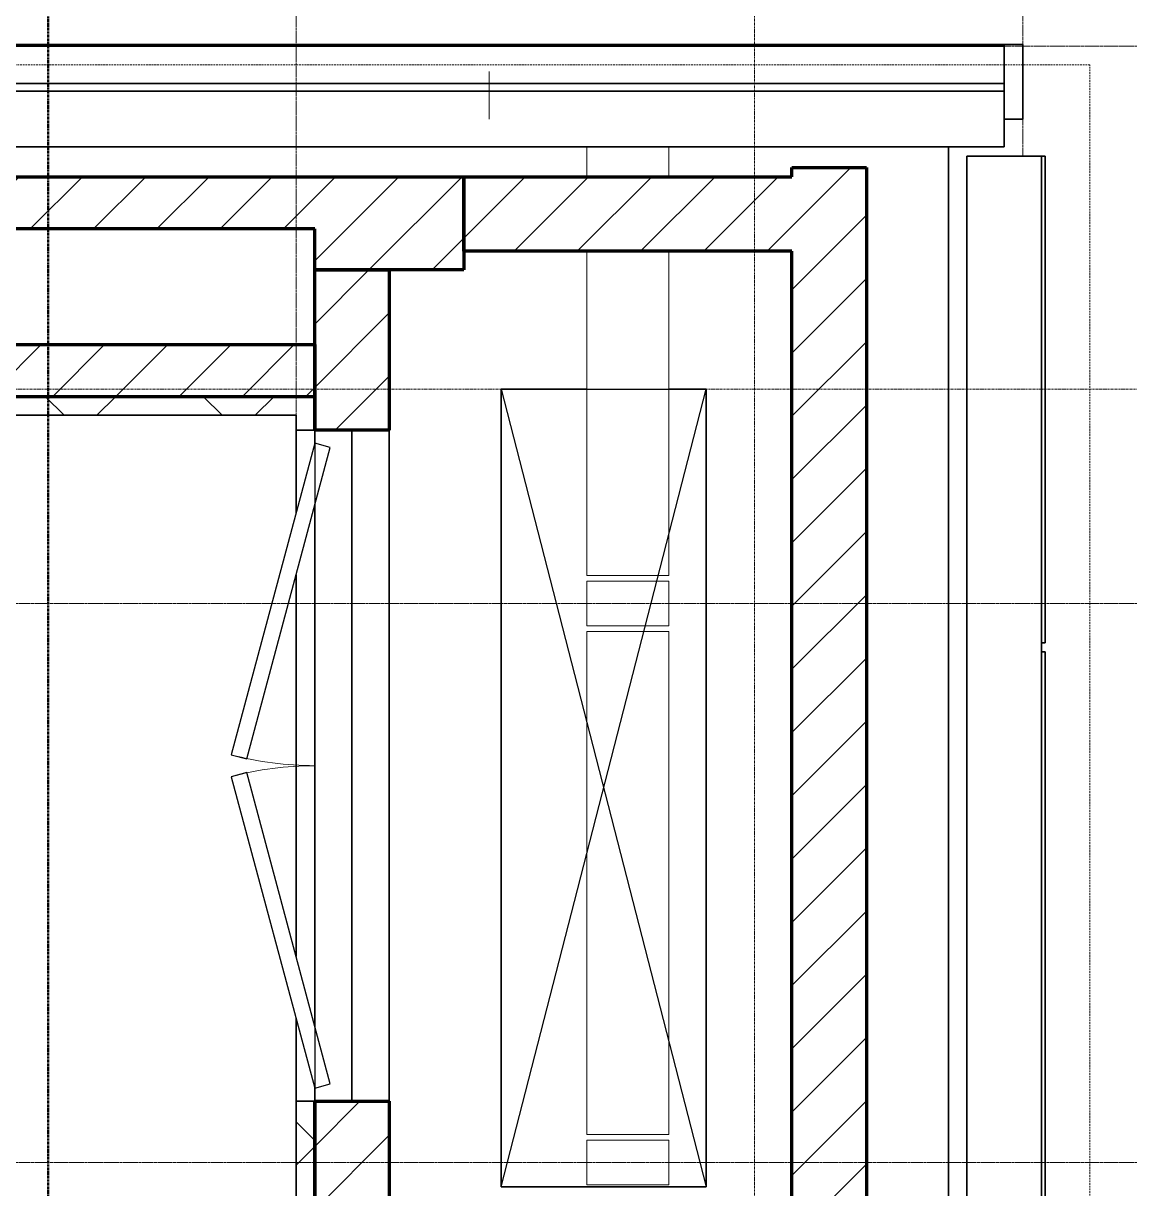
# Model space of a CAD drawing. Header units: millimetres. Extents: x -672391 to -598136, y -134 to 46410.
# Drawn here: x -626579 to -623611, y 34244 to 37371 of the extents above; entities that cross this region are included whole.
import ezdxf

# ---------------------------------------------------------------- set-up
doc = ezdxf.new("R2010")
doc.units = ezdxf.units.MM
for name, pattern in [('DPA_Grid _ Level 100', [10, 5.5, -1.6, 1.3, -1.6]), ('DPA_Hidden 100', [7.2, 4.7, -2.5]), ('DPA_Hidden 50', [3, 2, -1])]:
    doc.linetypes.add(name, pattern=pattern)
for name, color, linetype, lineweight in [('_ _ A-DETL-OPENING', 1, 'Continuous', 25), ('A-DETL', 1, 'Continuous', 70), ('A-DOOR-E', 2, 'Continuous', 25), ('A-DOOR-OPNG', 2, 'Continuous', 9), ('A-FLOR-E', 2, 'Continuous', 35), ('A-GENM', 1, 'Continuous', 9), ('A-GLAZ-CURT', 2, 'Continuous', 9), ('A-GLAZ-CWMG', 2, 'Continuous', 35), ('A-WALL', 5, 'Continuous', 35), ('A-WALL-FNSH', 2, 'Continuous', 35), ('A-WALL-PATT', 1, 'Continuous', 35), ('G-ANNO-SECL', 3, 'Continuous', 9), ('S-GRID', 251, 'Continuous', 9), ('WALL-E', 2, 'Continuous', 35)]:
    doc.layers.add(name, color=color, linetype=linetype, lineweight=lineweight)
pattern_1 = [(45, (0, 0), (-212.13203, 212.13203), []), (135, (0, 0), (-212.13203, -212.13203), [])]
pattern_2 = [(45, (0, 0), (-84.852814, 84.852814), [])]

# ---------------------------------------------------------------- blocks, each defined once
blk = doc.blocks.new('DPA_CP_Entrance Louver Grill Vertical Z - Louver Grill Vertical Z-18398506-4212-01 ENLARGED ENTRANCE 2 GROUND LEVEL - REFLECTED CEILING PLAN')
at = {"layer": 'A-GLAZ-CURT'}
for p, q in [((-691.1, 0), (-691.1, -50)), ((-691.1, -50), (-691.1, 0)), ((691.1, -50), (691.1, 0)), ((691.1, 0), (691.1, -50)), ((-691.1, -50), (-691.1, -125)), ((-691.1, -125), (-691.1, -50)), ((-691.1, -50), (-691.1, -125)), ((-691.1, -125), (-691.1, -50)), ((691.1, -50), (691.1, -125)), ((691.1, -125), (691.1, -50)), ((691.1, -50), (691.1, -125)), ((691.1, -125), (691.1, -50)), ((-691.1, -125), (-691.1, -127)), ((-691.1, -127), (-691.1, -125)), ((691.1, -127), (691.1, -125)), ((691.1, -125), (691.1, -127)), ((-643.1, -195), (-643.1, -200)), ((-643.1, -200), (-643.1, -195)), ((-643.1, -200), (-641.1, -200)), ((-641.1, -200), (-643.1, -200)), ((-641.1, -200), (-641.1, -195)), ((-641.1, -195), (-641.1, -200)), ((641.1, -195), (641.1, -200)), ((641.1, -200), (641.1, -195)), ((641.1, -200), (643.1, -200)), ((643.1, -200), (641.1, -200)), ((643.1, -200), (643.1, -195)), ((643.1, -195), (643.1, -200))]:
    blk.add_line(p, q, dxfattribs=at)
blk = doc.blocks.new('DPA_CP_Entrance Louver Grill Vertical Z - Louver Grill Vertical Z-18398571-4212-01 ENLARGED ENTRANCE 2 GROUND LEVEL - REFLECTED CEILING PLAN')
at = {"layer": 'A-GLAZ-CURT'}
for p, q in [((-716.1, 0), (-716.1, -50)), ((-716.1, -50), (-716.1, 0)), ((716.1, -50), (716.1, 0)), ((716.1, 0), (716.1, -50)), ((-716.1, -50), (-716.1, -125)), ((-716.1, -125), (-716.1, -50)), ((-716.1, -50), (-716.1, -125)), ((-716.1, -125), (-716.1, -50)), ((716.1, -50), (716.1, -125)), ((716.1, -125), (716.1, -50)), ((716.1, -50), (716.1, -125)), ((716.1, -125), (716.1, -50)), ((-716.1, -125), (-716.1, -127)), ((-716.1, -127), (-716.1, -125)), ((716.1, -127), (716.1, -125)), ((716.1, -125), (716.1, -127)), ((-668.1, -195), (-668.1, -200)), ((-668.1, -200), (-668.1, -195)), ((-668.1, -200), (-666.1, -200)), ((-666.1, -200), (-668.1, -200)), ((-666.1, -200), (-666.1, -195)), ((-666.1, -195), (-666.1, -200)), ((666.1, -195), (666.1, -200)), ((666.1, -200), (666.1, -195)), ((666.1, -200), (668.1, -200)), ((668.1, -200), (666.1, -200)), ((668.1, -200), (668.1, -195)), ((668.1, -195), (668.1, -200))]:
    blk.add_line(p, q, dxfattribs=at)
blk = doc.blocks.new('GM_Louver Grill Vertical Z - Z Profile-12047552-4212-01 ENLARGED ENTRANCE 2 GROUND LEVEL - REFLECTED CEILING PLAN')
at = {"layer": 'A-GENM'}
for p, q in [((46.4, -73), (40, -73)), ((40, -73), (40, -75)), ((40, -75), (40, -73)), ((40, -73), (46.4, -73)), ((40, -75), (50, -75)), ((50, -75), (40, -75)), ((44.5, -70), (46.4, -73)), ((46.4, -73), (44.5, -70)), ((50, -75), (46.8, -70)), ((46.8, -70), (50, -75))]:
    blk.add_line(p, q, dxfattribs=at)
blk = doc.blocks.new('GM_Louver Grill Vertical Z - Z Profile-V12-4212-01 ENLARGED ENTRANCE 2 GROUND LEVEL - REFLECTED CEILING PLAN')
at = {"layer": 'A-GENM'}
for p, q in [((45.6, -73), (40, -73)), ((40, -73), (40, -75)), ((40, -75), (40, -73)), ((40, -73), (46.4, -73)), ((40, -75), (50, -75)), ((50, -75), (40, -75)), ((44.5, -70), (46.4, -73)), ((46.4, -73), (44.5, -70)), ((50, -75), (46.8, -70)), ((46.8, -70), (50, -75))]:
    blk.add_line(p, q, dxfattribs=at)
blk = doc.blocks.new('DPA_AC-DB-SW - A22_1800x1350 mm-11431926-4212-01 ENLARGED ENTRANCE 2 GROUND LEVEL - REFLECTED CEILING PLAN')
at = {"layer": 'A-DOOR-E'}
for p, q in [((-29.5, 323.9), (-865, 100)), ((-18.4, 282.4), (-29.5, 323.9)), ((29.5, 323.9), (18.4, 282.4)), ((865, 100), (29.5, 323.9)), ((-853.9, 58.5), (-18.4, 282.4)), ((18.4, 282.4), (853.9, 58.5)), ((-900, 100), (-865, 100)), ((900, 100), (-900, 100)), ((-900, 0), (-900, 100)), ((-900, 0), (-900, 100)), ((-865, 100), (-853.9, 58.5)), ((698.9, 100), (-698.9, 100)), ((-698.9, 100), (698.9, 100)), ((698.9, 100), (-698.9, 100)), ((853.9, 58.5), (865, 100)), ((865, 100), (900, 100)), ((900, 0), (900, 100)), ((900, 100), (900, 0)), ((-900, 0), (900, 0)), ((900, 0), (-900, 0)), ((-850, 0), (850, 0)), ((-850, 0), (850, 0))]:
    blk.add_line(p, q, dxfattribs=at)
at = {"layer": 'A-DOOR-OPNG'}
for centre, start, end in [((-865, 100), 0, 15.0039), ((865, 100), 164.9962, 180)]:
    blk.add_arc(centre, 865, start, end, dxfattribs=at)
blk = doc.blocks.new('DPA_CP_Entrance Louver Grill Vertical Z - Louver Grill Vertical Z-18398961-4212-01 ENLARGED ENTRANCE 2 GROUND LEVEL - REFLECTED CEILING PLAN')
at = {"layer": 'A-GLAZ-CURT'}
for p, q in [((-691.1, 0), (-691.1, -50)), ((-691.1, -50), (-691.1, 0)), ((691.1, -50), (691.1, 0)), ((691.1, 0), (691.1, -50)), ((-691.1, -50), (-691.1, -125)), ((-691.1, -125), (-691.1, -50)), ((-691.1, -50), (-691.1, -125)), ((-691.1, -125), (-691.1, -50)), ((691.1, -50), (691.1, -125)), ((691.1, -125), (691.1, -50)), ((691.1, -50), (691.1, -125)), ((691.1, -125), (691.1, -50)), ((-691.1, -125), (-691.1, -127)), ((-691.1, -127), (-691.1, -125)), ((691.1, -127), (691.1, -125)), ((691.1, -125), (691.1, -127)), ((-643.1, -200), (-641.1, -200)), ((-641.1, -200), (-643.1, -200)), ((641.1, -200), (643.1, -200)), ((643.1, -200), (641.1, -200))]:
    blk.add_line(p, q, dxfattribs=at)
blk = doc.blocks.new('DPA_CP_Entrance Louver Grill Vertical Z - Louver Grill Vertical Z-18399026-4212-01 ENLARGED ENTRANCE 2 GROUND LEVEL - REFLECTED CEILING PLAN')
at = {"layer": 'A-GLAZ-CURT'}
for p, q in [((-716.1, 0), (-716.1, -50)), ((-716.1, -50), (-716.1, 0)), ((716.1, -50), (716.1, 0)), ((716.1, 0), (716.1, -50)), ((-716.1, -50), (-716.1, -125)), ((-716.1, -125), (-716.1, -50)), ((-716.1, -50), (-716.1, -125)), ((-716.1, -125), (-716.1, -50)), ((716.1, -50), (716.1, -125)), ((716.1, -125), (716.1, -50)), ((716.1, -50), (716.1, -125)), ((716.1, -125), (716.1, -50)), ((-716.1, -125), (-716.1, -127)), ((-716.1, -127), (-716.1, -125)), ((716.1, -127), (716.1, -125)), ((716.1, -125), (716.1, -127)), ((-668.1, -200), (-666.1, -200)), ((-666.1, -200), (-668.1, -200)), ((666.1, -200), (668.1, -200)), ((668.1, -200), (666.1, -200))]:
    blk.add_line(p, q, dxfattribs=at)
blk = doc.blocks.new('GM_Louver Grill Vertical Z - Z Profile-V23-4212-01 ENLARGED ENTRANCE 2 GROUND LEVEL - REFLECTED CEILING PLAN')
at = {"layer": 'A-GENM'}
for p, q in [((40, -75), (50, -75)), ((50, -75), (40, -75))]:
    blk.add_line(p, q, dxfattribs=at)
blk = doc.blocks.new('Rectangular Mullion - Entrance Louver Top-12064533-4212-01 ENLARGED ENTRANCE 2 GROUND LEVEL - REFLECTED CEILING PLAN')
at = {"layer": 'A-GLAZ-CWMG'}
for p, q in [((-629626.1, 37309), (-631058.3, 37309)), ((-631058.3, 37309), (-629626.1, 37309)), ((-631058.3, 37209), (-629626.1, 37209)), ((-631058.3, 37209), (-629626.1, 37209)), ((-631058.3, 37189), (-629626.1, 37189)), ((-631058.3, 37189), (-629626.1, 37189)), ((-631058.3, 37039), (-629626.1, 37039)), ((-631058.3, 37039), (-629626.1, 37039))]:
    blk.add_line(p, q, dxfattribs=at)
blk = doc.blocks.new('Rectangular Mullion - Entrance Louver Top-12064534-4212-01 ENLARGED ENTRANCE 2 GROUND LEVEL - REFLECTED CEILING PLAN')
at = {"layer": 'A-GLAZ-CWMG'}
for p, q in [((-623947.4, 37309), (-625329.6, 37309)), ((-625329.6, 37309), (-623947.4, 37309)), ((-623947.4, 37309), (-623947.4, 37039)), ((-623947.4, 37209), (-623947.4, 37309)), ((-625329.6, 37209), (-623947.4, 37209)), ((-625329.6, 37209), (-623947.4, 37209)), ((-623947.4, 37189), (-623947.4, 37209)), ((-625329.6, 37189), (-623947.4, 37189)), ((-625329.6, 37189), (-623947.4, 37189)), ((-623947.4, 37039), (-623947.4, 37189)), ((-625329.6, 37039), (-623947.4, 37039)), ((-625329.6, 37039), (-623947.4, 37039))]:
    blk.add_line(p, q, dxfattribs=at)
blk = doc.blocks.new('Rectangular Mullion - 50x200-12064535-4212-01 ENLARGED ENTRANCE 2 GROUND LEVEL - REFLECTED CEILING PLAN')
at = {"layer": 'A-GLAZ-CWMG'}
for p, q in [((-631058.3, 37314), (-629626.1, 37314)), ((-629626.1, 37314), (-631058.3, 37314))]:
    blk.add_line(p, q, dxfattribs=at)
blk = doc.blocks.new('Rectangular Mullion - 50x200-12064536-4212-01 ENLARGED ENTRANCE 2 GROUND LEVEL - REFLECTED CEILING PLAN')
at = {"layer": 'A-GLAZ-CWMG'}
for p, q in [((-625329.6, 37314), (-623947.4, 37314)), ((-623947.4, 37314), (-625329.6, 37314)), ((-623947.4, 37314), (-623947.4, 37114)), ((-623947.4, 37114), (-623947.4, 37314))]:
    blk.add_line(p, q, dxfattribs=at)
blk = doc.blocks.new('Rectangular Mullion - 50x200-12047935-4212-01 ENLARGED ENTRANCE 2 GROUND LEVEL - REFLECTED CEILING PLAN')
at = {"layer": 'A-GLAZ-CWMG'}
for p, q in [((-50, 0), (-50, 200)), ((-50, 200), (0, 200)), ((0, 200), (0, 0)), ((0, 0), (-50, 0))]:
    blk.add_line(p, q, dxfattribs=at)
blk = doc.blocks.new('Rectangular Mullion - 50x200-12047936-4212-01 ENLARGED ENTRANCE 2 GROUND LEVEL - REFLECTED CEILING PLAN')
at = {"layer": 'A-GLAZ-CWMG'}
for p, q in [((0, 200), (-50, 200)), ((-50, 200), (-50, 0)), ((0, 0), (0, 200)), ((-50, 0), (0, 0))]:
    blk.add_line(p, q, dxfattribs=at)
blk = doc.blocks.new('System Panel - DPA-AR_Metal Ceiling Rectangular Panel-12710736-4212-01 ENLARGED ENTRANCE 2 GROUND LEVEL - REFLECTED CEILING PLAN')
at = {"layer": 'A-GLAZ-CURT'}
for p, q in [((-624847.4, 35739.1), (-625067.4, 35739.1)), ((-625067.4, 35739.1), (-625067.4, 34389.1)), ((-625067.4, 34389.1), (-625067.4, 35739.1)), ((-625067.4, 35739.1), (-624847.4, 35739.1)), ((-624847.4, 34389.1), (-624847.4, 35739.1)), ((-624847.4, 35739.1), (-624847.4, 34389.1)), ((-625067.4, 34389.1), (-624847.4, 34389.1)), ((-624847.4, 34389.1), (-625067.4, 34389.1))]:
    blk.add_line(p, q, dxfattribs=at)
blk = doc.blocks.new('DPA_CP_Metal Ceiling Panel - Vertical Panel Entrance-12710700-4212-01 ENLARGED ENTRANCE 2 GROUND LEVEL - REFLECTED CEILING PLAN')
at = {"layer": 'A-GLAZ-CURT'}
for p, q in [((-625067.4, 35754.1), (-625067.4, 35874.1)), ((-625067.4, 35874.1), (-624847.4, 35874.1)), ((-624847.4, 35874.1), (-625067.4, 35874.1)), ((-625067.4, 35874.1), (-625067.4, 35754.1)), ((-625067.4, 35754.1), (-625067.4, 35874.1)), ((-625067.4, 35874.1), (-624847.4, 35874.1)), ((-624847.4, 35754.1), (-624847.4, 35874.1)), ((-624847.4, 35754.1), (-624847.4, 35874.1)), ((-624847.4, 35874.1), (-624847.4, 35754.1)), ((-625067.4, 35754.1), (-624847.4, 35754.1)), ((-625067.4, 35754.1), (-624847.4, 35754.1)), ((-624847.4, 35754.1), (-625067.4, 35754.1))]:
    blk.add_line(p, q, dxfattribs=at)
blk = doc.blocks.new('System Panel - DPA-AR_Metal Ceiling Rectangular Panel-12710072-4212-01 ENLARGED ENTRANCE 2 GROUND LEVEL - REFLECTED CEILING PLAN')
at = {"layer": 'A-GLAZ-CURT'}
for p, q in [((-625067.4, 36959), (-625067.4, 37039)), ((-625067.4, 37039), (-624847.4, 37039)), ((-624847.4, 37039), (-625067.4, 37039)), ((-625067.4, 37039), (-625067.4, 36959)), ((-624847.4, 37039), (-624847.4, 36959)), ((-624847.4, 36959), (-624847.4, 37039)), ((-625067.4, 35889.1), (-625067.4, 36759)), ((-625067.4, 36759), (-625067.4, 35889.1)), ((-624847.4, 36759), (-624847.4, 35889.1)), ((-624847.4, 35889.1), (-624847.4, 36759)), ((-624847.4, 35889.1), (-625067.4, 35889.1)), ((-625067.4, 35889.1), (-624847.4, 35889.1))]:
    blk.add_line(p, q, dxfattribs=at)
blk = doc.blocks.new('System Panel - DPA-AR_Metal Ceiling Rectangular Panel-16088886-4212-01 ENLARGED ENTRANCE 2 GROUND LEVEL - REFLECTED CEILING PLAN')
at = {"layer": 'A-GLAZ-CURT'}
for p, q in [((-626757.4, 36959), (-626757.4, 37039)), ((-626757.4, 37039), (-625067.4, 37039)), ((-625067.4, 37039), (-626757.4, 37039)), ((-626757.4, 37039), (-626757.4, 36959)), ((-625067.4, 37039), (-625067.4, 36959)), ((-625067.4, 36959), (-625067.4, 37039)), ((-625067.4, 36959), (-626757.4, 36959)), ((-626757.4, 36959), (-625067.4, 36959))]:
    blk.add_line(p, q, dxfattribs=at)

msp = doc.modelspace()

# ---------------------------------------------------------------- hatches: boundary and pattern name
at = {"layer": 'A-WALL-PATT', "lineweight": 9}
h = msp.add_hatch(dxfattribs=at)
h.set_pattern_fill('FP_2', color=256, style=0, pattern_type=2)
h.set_pattern_definition(pattern_2)
h.paths.add_polyline_path([(-627966.9, 36819), (-625797.4, 36819), (-625797.4, 36959), (-627966.9, 36959)])
h = msp.add_hatch(dxfattribs=at)
h.set_pattern_fill('FP_2', color=256, style=0, pattern_type=2)
h.set_pattern_definition(pattern_2)
h.paths.add_polyline_path([(-625797.4, 36709), (-625397.4, 36709), (-625397.4, 36959), (-625797.4, 36959), (-625797.4, 36819)])
h = msp.add_hatch(dxfattribs=at)
h.set_pattern_fill('FP_2', color=256, style=0, pattern_type=2)
h.set_pattern_definition(pattern_2)
h.paths.add_polyline_path([(-625397.4, 36759), (-624517.4, 36759), (-624517.4, 36959), (-625397.4, 36959)])
h = msp.add_hatch(dxfattribs=at)
h.set_pattern_fill('FP_2', color=256, style=0, pattern_type=2)
h.set_pattern_definition(pattern_2)
h.paths.add_polyline_path([(-624317.4, 31349), (-624317.4, 36984), (-624517.4, 36984), (-624517.4, 31349)])
h = msp.add_hatch(dxfattribs=at)
h.set_pattern_fill('FP_2', color=256, style=0, pattern_type=2)
h.set_pattern_definition(pattern_2)
h.paths.add_polyline_path([(-625597.4, 31549), (-625597.4, 32079), (-625797.4, 32079), (-625797.4, 31549), (-625697.4, 31549)])
h.paths.add_polyline_path([(-625797.4, 33879), (-625597.4, 33879), (-625597.4, 34479), (-625797.4, 34479)])
h.paths.add_polyline_path([(-625797.4, 36279), (-625597.4, 36279), (-625597.4, 36709), (-625797.4, 36709), (-625797.4, 36369)])
h = msp.add_hatch(dxfattribs=at)
h.set_pattern_fill('FP_2', color=256, style=0, pattern_type=2)
h.set_pattern_definition(pattern_2)
h.paths.add_polyline_path([(-628226.9, 36369), (-625797.4, 36369), (-625797.4, 36509), (-628226.9, 36509)])
h = msp.add_hatch(dxfattribs=at)
h.set_pattern_fill('FP_1', color=256, style=0, pattern_type=2)
h.set_pattern_definition(pattern_1)
h.paths.add_polyline_path([(-627538, 36319), (-625847.4, 36319), (-625847.4, 36369), (-628416.9, 36369), (-628416.9, 36319)])
h = msp.add_hatch(dxfattribs=at)
h.set_pattern_fill('FP_1', color=256, style=0, pattern_type=2)
h.set_pattern_definition(pattern_1)
h.paths.add_polyline_path([(-625797.4, 17889), (-625797.4, 32079), (-625847.4, 32079), (-625847.4, 17889)])
h.paths.add_polyline_path([(-625847.4, 33879), (-625797.4, 33879), (-625797.4, 34479), (-625847.4, 34479)])
h.paths.add_polyline_path([(-625797.4, 36279), (-625797.4, 36369), (-625847.4, 36369), (-625847.4, 36279)])

# ---------------------------------------------------------------- linework, layer by layer
at = {"layer": '_ _ A-DETL-OPENING'}
for p, q in [((-625297.4, 34249), (-625297.4, 36389)), ((-625297.4, 36389), (-624747.4, 36389)), ((-625297.4, 34249), (-624747.4, 36389)), ((-625297.4, 36389), (-624747.4, 34249)), ((-624747.4, 36389), (-624747.4, 34249)), ((-624747.4, 34249), (-625297.4, 34249))]:
    msp.add_line(p, q, dxfattribs=at)
at = {"layer": 'A-DETL', "color": 8, "linetype": 'DPA_Hidden 50', "lineweight": 9}
for p, q in [((-625847.4, 36319), (-625847.4, 38419)), ((-623897.4, 37014), (-623897.4, 38214)), ((-623951.5, 37309), (-621611.5, 37309)), ((-636011.5, 35814.1), (-621611.5, 35814.1)), ((-636011.5, 34314.1), (-621611.5, 34314.1))]:
    msp.add_line(p, q, dxfattribs=at)
at = {"layer": 'A-DETL', "linetype": 'DPA_Hidden 100', "lineweight": 9}
for p, q in [((-623717.4, 37259), (-633817.4, 37259)), ((-623717.4, 8773.7), (-623717.4, 37259))]:
    msp.add_line(p, q, dxfattribs=at)
at = {"layer": 'A-FLOR-E'}
for p, q in [((-624097.4, 37039), (-624097.4, 28229)), ((-624097.4, 28229), (-624097.4, 37039)), ((-625067.4, 36389), (-625297.4, 36389)), ((-625297.4, 36389), (-625297.4, 34249)), ((-625297.4, 36389), (-625067.4, 36389)), ((-625297.4, 34249), (-625297.4, 36389)), ((-624747.4, 36389), (-624847.4, 36389)), ((-624847.4, 36389), (-624747.4, 36389)), ((-624747.4, 34249), (-624747.4, 36389)), ((-624747.4, 36389), (-624747.4, 34249)), ((-625297.4, 34249), (-624747.4, 34249)), ((-624747.4, 34249), (-625297.4, 34249))]:
    msp.add_line(p, q, dxfattribs=at)
at = {"layer": 'A-WALL', "color": 250, "lineweight": 70}
for p, q in [((-627966.9, 36959), (-625797.4, 36959)), ((-625797.4, 36959), (-625397.4, 36959)), ((-625397.4, 36759), (-625397.4, 36959)), ((-625397.4, 36959), (-624517.4, 36959)), ((-625397.4, 36959), (-625397.4, 36709)), ((-624517.4, 36959), (-624517.4, 36984)), ((-624517.4, 36984), (-624317.4, 36984)), ((-624317.4, 36984), (-624317.4, 31349)), ((-625797.4, 36819), (-627966.9, 36819)), ((-625797.4, 36709), (-625797.4, 36819)), ((-624517.4, 36759), (-625397.4, 36759)), ((-624517.4, 34199), (-624517.4, 36759)), ((-625397.4, 36709), (-625797.4, 36709)), ((-625797.4, 36369), (-625797.4, 36709)), ((-625797.4, 36709), (-625697.4, 36709)), ((-625697.4, 36709), (-625597.4, 36709)), ((-625597.4, 36709), (-625597.4, 36279)), ((-628226.9, 36509), (-625797.4, 36509)), ((-625797.4, 36509), (-625797.4, 36369)), ((-625797.4, 36369), (-628226.9, 36369)), ((-625797.4, 36369), (-625797.4, 36279)), ((-625797.4, 36279), (-625797.4, 36369)), ((-625697.4, 36279), (-625797.4, 36279)), ((-625597.4, 36279), (-625697.4, 36279)), ((-625797.4, 34479), (-625797.4, 33879)), ((-625797.4, 34479), (-625697.4, 34479)), ((-625797.4, 33879), (-625797.4, 34479)), ((-625697.4, 34479), (-625597.4, 34479)), ((-625597.4, 34479), (-625597.4, 34199))]:
    msp.add_line(p, q, dxfattribs=at)
at = {"layer": 'A-WALL-FNSH', "color": 7}
for p, q in [((-628366.9, 36369), (-625847.4, 36369)), ((-625847.4, 36369), (-625797.4, 36369)), ((-625847.4, 36319), (-628416.9, 36319)), ((-625847.4, 36279), (-625847.4, 36319)), ((-625797.4, 36279), (-625847.4, 36279)), ((-625847.4, 33879), (-625847.4, 34479)), ((-625847.4, 34479), (-625797.4, 34479))]:
    msp.add_line(p, q, dxfattribs=at)
at = {"layer": 'G-ANNO-SECL', "linetype": 'DPA_Grid _ Level 100', "lineweight": 50}
msp.add_line((-626512.4, 44598.9), (-626512.4, 12761.8), dxfattribs=at)
at = {"layer": 'S-GRID', "linetype": 'DPA_Grid _ Level 100'}
for p, q in [((-624617.4, 8816.5), (-624617.4, 42872.7)), ((-672390.7, 36389), (-599857.6, 36389))]:
    msp.add_line(p, q, dxfattribs=at)
at = {"layer": 'WALL-E'}
for p, q in [((-624047.4, 29709), (-624047.4, 37014)), ((-624047.4, 37014), (-624047.4, 29709)), ((-624047.4, 37014), (-623847.4, 37014)), ((-624047.4, 37014), (-623847.4, 37014)), ((-623847.4, 29709), (-623847.4, 37014)), ((-623847.4, 37014), (-623847.4, 29709)), ((-623847.4, 37014), (-623847.4, 35709)), ((-623847.4, 37014), (-623837.4, 37014)), ((-623837.4, 35709), (-623837.4, 37014)), ((-624097.4, 28229), (-624097.4, 36864)), ((-624097.4, 36864), (-624097.4, 28229)), ((-625297.4, 36389), (-625297.4, 34249)), ((-625297.4, 34249), (-625297.4, 36389)), ((-625297.4, 36389), (-625297.4, 34249)), ((-625297.4, 34249), (-625297.4, 36389)), ((-625847.4, 36279), (-625847.4, 36057.5)), ((-625847.4, 36279), (-625797.4, 36279)), ((-625797.4, 36279), (-625597.4, 36279)), ((-625597.4, 34479), (-625597.4, 36279)), ((-625847.4, 35891.4), (-625847.4, 34866.7)), ((-623847.4, 35709), (-623837.4, 35709)), ((-623847.4, 35684), (-623847.4, 34209)), ((-623837.4, 35684), (-623847.4, 35684)), ((-623837.4, 34209), (-623837.4, 35684)), ((-625847.4, 34700.6), (-625847.4, 34479)), ((-625797.4, 34479), (-625847.4, 34479)), ((-625797.4, 34479), (-625597.4, 34479))]:
    msp.add_line(p, q, dxfattribs=at)

# ---------------------------------------------------------------- block references
at = {"layer": 'A-DOOR-E', "rotation": 90}
msp.add_blockref('DPA_AC-DB-SW - A22_1800x1350 mm-11431926-4212-01 ENLARGED ENTRANCE 2 GROUND LEVEL - REFLECTED CEILING PLAN', (-625697.4, 35379), dxfattribs=at)
at = {"layer": 'A-GENM', "rotation": 180}
for name, p in [('GM_Louver Grill Vertical Z - Z Profile-12047552-4212-01 ENLARGED ENTRANCE 2 GROUND LEVEL - REFLECTED CEILING PLAN', (-626510.9, 37239)), ('GM_Louver Grill Vertical Z - Z Profile-V23-4212-01 ENLARGED ENTRANCE 2 GROUND LEVEL - REFLECTED CEILING PLAN', (-626510.9, 37239)), ('GM_Louver Grill Vertical Z - Z Profile-12047552-4212-01 ENLARGED ENTRANCE 2 GROUND LEVEL - REFLECTED CEILING PLAN', (-626435.5, 37239)), ('GM_Louver Grill Vertical Z - Z Profile-V23-4212-01 ENLARGED ENTRANCE 2 GROUND LEVEL - REFLECTED CEILING PLAN', (-626435.5, 37239)), ('GM_Louver Grill Vertical Z - Z Profile-12047552-4212-01 ENLARGED ENTRANCE 2 GROUND LEVEL - REFLECTED CEILING PLAN', (-626360.1, 37239)), ('GM_Louver Grill Vertical Z - Z Profile-V23-4212-01 ENLARGED ENTRANCE 2 GROUND LEVEL - REFLECTED CEILING PLAN', (-626360.1, 37239)), ('GM_Louver Grill Vertical Z - Z Profile-12047552-4212-01 ENLARGED ENTRANCE 2 GROUND LEVEL - REFLECTED CEILING PLAN', (-626284.6, 37239)), ('GM_Louver Grill Vertical Z - Z Profile-V23-4212-01 ENLARGED ENTRANCE 2 GROUND LEVEL - REFLECTED CEILING PLAN', (-626284.6, 37239)), ('GM_Louver Grill Vertical Z - Z Profile-12047552-4212-01 ENLARGED ENTRANCE 2 GROUND LEVEL - REFLECTED CEILING PLAN', (-626209.2, 37239)), ('GM_Louver Grill Vertical Z - Z Profile-V23-4212-01 ENLARGED ENTRANCE 2 GROUND LEVEL - REFLECTED CEILING PLAN', (-626209.2, 37239)), ('GM_Louver Grill Vertical Z - Z Profile-12047552-4212-01 ENLARGED ENTRANCE 2 GROUND LEVEL - REFLECTED CEILING PLAN', (-626133.8, 37239)), ('GM_Louver Grill Vertical Z - Z Profile-V23-4212-01 ENLARGED ENTRANCE 2 GROUND LEVEL - REFLECTED CEILING PLAN', (-626133.8, 37239)), ('GM_Louver Grill Vertical Z - Z Profile-12047552-4212-01 ENLARGED ENTRANCE 2 GROUND LEVEL - REFLECTED CEILING PLAN', (-626058.4, 37239)), ('GM_Louver Grill Vertical Z - Z Profile-V23-4212-01 ENLARGED ENTRANCE 2 GROUND LEVEL - REFLECTED CEILING PLAN', (-626058.4, 37239)), ('GM_Louver Grill Vertical Z - Z Profile-12047552-4212-01 ENLARGED ENTRANCE 2 GROUND LEVEL - REFLECTED CEILING PLAN', (-625982.9, 37239)), ('GM_Louver Grill Vertical Z - Z Profile-V23-4212-01 ENLARGED ENTRANCE 2 GROUND LEVEL - REFLECTED CEILING PLAN', (-625982.9, 37239)), ('GM_Louver Grill Vertical Z - Z Profile-12047552-4212-01 ENLARGED ENTRANCE 2 GROUND LEVEL - REFLECTED CEILING PLAN', (-625907.5, 37239)), ('GM_Louver Grill Vertical Z - Z Profile-V23-4212-01 ENLARGED ENTRANCE 2 GROUND LEVEL - REFLECTED CEILING PLAN', (-625907.5, 37239)), ('GM_Louver Grill Vertical Z - Z Profile-12047552-4212-01 ENLARGED ENTRANCE 2 GROUND LEVEL - REFLECTED CEILING PLAN', (-625832.1, 37239)), ('GM_Louver Grill Vertical Z - Z Profile-V23-4212-01 ENLARGED ENTRANCE 2 GROUND LEVEL - REFLECTED CEILING PLAN', (-625832.1, 37239)), ('GM_Louver Grill Vertical Z - Z Profile-12047552-4212-01 ENLARGED ENTRANCE 2 GROUND LEVEL - REFLECTED CEILING PLAN', (-625756.7, 37239)), ('GM_Louver Grill Vertical Z - Z Profile-V23-4212-01 ENLARGED ENTRANCE 2 GROUND LEVEL - REFLECTED CEILING PLAN', (-625756.7, 37239)), ('GM_Louver Grill Vertical Z - Z Profile-12047552-4212-01 ENLARGED ENTRANCE 2 GROUND LEVEL - REFLECTED CEILING PLAN', (-625681.3, 37239)), ('GM_Louver Grill Vertical Z - Z Profile-V23-4212-01 ENLARGED ENTRANCE 2 GROUND LEVEL - REFLECTED CEILING PLAN', (-625681.3, 37239)), ('GM_Louver Grill Vertical Z - Z Profile-12047552-4212-01 ENLARGED ENTRANCE 2 GROUND LEVEL - REFLECTED CEILING PLAN', (-625605.8, 37239)), ('GM_Louver Grill Vertical Z - Z Profile-V23-4212-01 ENLARGED ENTRANCE 2 GROUND LEVEL - REFLECTED CEILING PLAN', (-625605.8, 37239)), ('GM_Louver Grill Vertical Z - Z Profile-12047552-4212-01 ENLARGED ENTRANCE 2 GROUND LEVEL - REFLECTED CEILING PLAN', (-625530.4, 37239)), ('GM_Louver Grill Vertical Z - Z Profile-V23-4212-01 ENLARGED ENTRANCE 2 GROUND LEVEL - REFLECTED CEILING PLAN', (-625530.4, 37239)), ('GM_Louver Grill Vertical Z - Z Profile-12047552-4212-01 ENLARGED ENTRANCE 2 GROUND LEVEL - REFLECTED CEILING PLAN', (-625455, 37239)), ('GM_Louver Grill Vertical Z - Z Profile-V23-4212-01 ENLARGED ENTRANCE 2 GROUND LEVEL - REFLECTED CEILING PLAN', (-625455, 37239)), ('GM_Louver Grill Vertical Z - Z Profile-12047552-4212-01 ENLARGED ENTRANCE 2 GROUND LEVEL - REFLECTED CEILING PLAN', (-625379.6, 37239)), ('GM_Louver Grill Vertical Z - Z Profile-V23-4212-01 ENLARGED ENTRANCE 2 GROUND LEVEL - REFLECTED CEILING PLAN', (-625379.6, 37239)), ('GM_Louver Grill Vertical Z - Z Profile-12047552-4212-01 ENLARGED ENTRANCE 2 GROUND LEVEL - REFLECTED CEILING PLAN', (-625229.6, 37239)), ('GM_Louver Grill Vertical Z - Z Profile-V23-4212-01 ENLARGED ENTRANCE 2 GROUND LEVEL - REFLECTED CEILING PLAN', (-625229.6, 37239)), ('GM_Louver Grill Vertical Z - Z Profile-12047552-4212-01 ENLARGED ENTRANCE 2 GROUND LEVEL - REFLECTED CEILING PLAN', (-625152.6, 37239)), ('GM_Louver Grill Vertical Z - Z Profile-V23-4212-01 ENLARGED ENTRANCE 2 GROUND LEVEL - REFLECTED CEILING PLAN', (-625152.6, 37239)), ('GM_Louver Grill Vertical Z - Z Profile-12047552-4212-01 ENLARGED ENTRANCE 2 GROUND LEVEL - REFLECTED CEILING PLAN', (-625075.5, 37239)), ('GM_Louver Grill Vertical Z - Z Profile-V23-4212-01 ENLARGED ENTRANCE 2 GROUND LEVEL - REFLECTED CEILING PLAN', (-625075.5, 37239)), ('GM_Louver Grill Vertical Z - Z Profile-12047552-4212-01 ENLARGED ENTRANCE 2 GROUND LEVEL - REFLECTED CEILING PLAN', (-624998.5, 37239)), ('GM_Louver Grill Vertical Z - Z Profile-V23-4212-01 ENLARGED ENTRANCE 2 GROUND LEVEL - REFLECTED CEILING PLAN', (-624998.5, 37239)), ('GM_Louver Grill Vertical Z - Z Profile-12047552-4212-01 ENLARGED ENTRANCE 2 GROUND LEVEL - REFLECTED CEILING PLAN', (-624921.5, 37239)), ('GM_Louver Grill Vertical Z - Z Profile-V23-4212-01 ENLARGED ENTRANCE 2 GROUND LEVEL - REFLECTED CEILING PLAN', (-624921.5, 37239)), ('GM_Louver Grill Vertical Z - Z Profile-12047552-4212-01 ENLARGED ENTRANCE 2 GROUND LEVEL - REFLECTED CEILING PLAN', (-624844.5, 37239)), ('GM_Louver Grill Vertical Z - Z Profile-V23-4212-01 ENLARGED ENTRANCE 2 GROUND LEVEL - REFLECTED CEILING PLAN', (-624844.5, 37239)), ('GM_Louver Grill Vertical Z - Z Profile-12047552-4212-01 ENLARGED ENTRANCE 2 GROUND LEVEL - REFLECTED CEILING PLAN', (-624767.5, 37239)), ('GM_Louver Grill Vertical Z - Z Profile-V23-4212-01 ENLARGED ENTRANCE 2 GROUND LEVEL - REFLECTED CEILING PLAN', (-624767.5, 37239)), ('GM_Louver Grill Vertical Z - Z Profile-12047552-4212-01 ENLARGED ENTRANCE 2 GROUND LEVEL - REFLECTED CEILING PLAN', (-624690.5, 37239)), ('GM_Louver Grill Vertical Z - Z Profile-V23-4212-01 ENLARGED ENTRANCE 2 GROUND LEVEL - REFLECTED CEILING PLAN', (-624690.5, 37239)), ('GM_Louver Grill Vertical Z - Z Profile-12047552-4212-01 ENLARGED ENTRANCE 2 GROUND LEVEL - REFLECTED CEILING PLAN', (-624613.5, 37239)), ('GM_Louver Grill Vertical Z - Z Profile-V23-4212-01 ENLARGED ENTRANCE 2 GROUND LEVEL - REFLECTED CEILING PLAN', (-624613.5, 37239)), ('GM_Louver Grill Vertical Z - Z Profile-12047552-4212-01 ENLARGED ENTRANCE 2 GROUND LEVEL - REFLECTED CEILING PLAN', (-624536.5, 37239)), ('GM_Louver Grill Vertical Z - Z Profile-V23-4212-01 ENLARGED ENTRANCE 2 GROUND LEVEL - REFLECTED CEILING PLAN', (-624536.5, 37239)), ('GM_Louver Grill Vertical Z - Z Profile-12047552-4212-01 ENLARGED ENTRANCE 2 GROUND LEVEL - REFLECTED CEILING PLAN', (-624459.4, 37239)), ('GM_Louver Grill Vertical Z - Z Profile-V23-4212-01 ENLARGED ENTRANCE 2 GROUND LEVEL - REFLECTED CEILING PLAN', (-624459.4, 37239)), ('GM_Louver Grill Vertical Z - Z Profile-12047552-4212-01 ENLARGED ENTRANCE 2 GROUND LEVEL - REFLECTED CEILING PLAN', (-624382.4, 37239)), ('GM_Louver Grill Vertical Z - Z Profile-V23-4212-01 ENLARGED ENTRANCE 2 GROUND LEVEL - REFLECTED CEILING PLAN', (-624382.4, 37239)), ('GM_Louver Grill Vertical Z - Z Profile-12047552-4212-01 ENLARGED ENTRANCE 2 GROUND LEVEL - REFLECTED CEILING PLAN', (-624305.4, 37239)), ('GM_Louver Grill Vertical Z - Z Profile-V23-4212-01 ENLARGED ENTRANCE 2 GROUND LEVEL - REFLECTED CEILING PLAN', (-624305.4, 37239)), ('GM_Louver Grill Vertical Z - Z Profile-12047552-4212-01 ENLARGED ENTRANCE 2 GROUND LEVEL - REFLECTED CEILING PLAN', (-624228.4, 37239)), ('GM_Louver Grill Vertical Z - Z Profile-V23-4212-01 ENLARGED ENTRANCE 2 GROUND LEVEL - REFLECTED CEILING PLAN', (-624228.4, 37239)), ('GM_Louver Grill Vertical Z - Z Profile-12047552-4212-01 ENLARGED ENTRANCE 2 GROUND LEVEL - REFLECTED CEILING PLAN', (-624151.4, 37239)), ('GM_Louver Grill Vertical Z - Z Profile-V23-4212-01 ENLARGED ENTRANCE 2 GROUND LEVEL - REFLECTED CEILING PLAN', (-624151.4, 37239)), ('GM_Louver Grill Vertical Z - Z Profile-V12-4212-01 ENLARGED ENTRANCE 2 GROUND LEVEL - REFLECTED CEILING PLAN', (-624074.4, 37239)), ('GM_Louver Grill Vertical Z - Z Profile-V23-4212-01 ENLARGED ENTRANCE 2 GROUND LEVEL - REFLECTED CEILING PLAN', (-624074.4, 37239)), ('GM_Louver Grill Vertical Z - Z Profile-12047552-4212-01 ENLARGED ENTRANCE 2 GROUND LEVEL - REFLECTED CEILING PLAN', (-623997.4, 37239)), ('GM_Louver Grill Vertical Z - Z Profile-V23-4212-01 ENLARGED ENTRANCE 2 GROUND LEVEL - REFLECTED CEILING PLAN', (-623997.4, 37239))]:
    msp.add_blockref(name, p, dxfattribs=at)
at = {"layer": 'A-GLAZ-CURT', "rotation": 180}
for name, p in [('DPA_CP_Entrance Louver Grill Vertical Z - Louver Grill Vertical Z-18398571-4212-01 ENLARGED ENTRANCE 2 GROUND LEVEL - REFLECTED CEILING PLAN', (-626045.7, 37114)), ('DPA_CP_Entrance Louver Grill Vertical Z - Louver Grill Vertical Z-18399026-4212-01 ENLARGED ENTRANCE 2 GROUND LEVEL - REFLECTED CEILING PLAN', (-626045.7, 37114)), ('DPA_CP_Entrance Louver Grill Vertical Z - Louver Grill Vertical Z-18398506-4212-01 ENLARGED ENTRANCE 2 GROUND LEVEL - REFLECTED CEILING PLAN', (-624638.5, 37114)), ('DPA_CP_Entrance Louver Grill Vertical Z - Louver Grill Vertical Z-18398961-4212-01 ENLARGED ENTRANCE 2 GROUND LEVEL - REFLECTED CEILING PLAN', (-624638.5, 37114))]:
    msp.add_blockref(name, p, dxfattribs=at)
at = {"layer": 'A-GLAZ-CURT'}
for name, p in [('System Panel - DPA-AR_Metal Ceiling Rectangular Panel-16088886-4212-01 ENLARGED ENTRANCE 2 GROUND LEVEL - REFLECTED CEILING PLAN', (0, 0)), ('System Panel - DPA-AR_Metal Ceiling Rectangular Panel-12710072-4212-01 ENLARGED ENTRANCE 2 GROUND LEVEL - REFLECTED CEILING PLAN', (0, 0)), ('DPA_CP_Metal Ceiling Panel - Vertical Panel Entrance-12710700-4212-01 ENLARGED ENTRANCE 2 GROUND LEVEL - REFLECTED CEILING PLAN', (0, 0)), ('System Panel - DPA-AR_Metal Ceiling Rectangular Panel-12710736-4212-01 ENLARGED ENTRANCE 2 GROUND LEVEL - REFLECTED CEILING PLAN', (0, 0)), ('DPA_CP_Metal Ceiling Panel - Vertical Panel Entrance-12710700-4212-01 ENLARGED ENTRANCE 2 GROUND LEVEL - REFLECTED CEILING PLAN', (0, -1500))]:
    msp.add_blockref(name, p, dxfattribs=at)
at = {"layer": 'A-GLAZ-CWMG'}
for name, p in [('Rectangular Mullion - 50x200-12064535-4212-01 ENLARGED ENTRANCE 2 GROUND LEVEL - REFLECTED CEILING PLAN', (4296.6, 0)), ('Rectangular Mullion - Entrance Louver Top-12064533-4212-01 ENLARGED ENTRANCE 2 GROUND LEVEL - REFLECTED CEILING PLAN', (4296.6, 0)), ('Rectangular Mullion - 50x200-12064536-4212-01 ENLARGED ENTRANCE 2 GROUND LEVEL - REFLECTED CEILING PLAN', (0, 0)), ('Rectangular Mullion - Entrance Louver Top-12064534-4212-01 ENLARGED ENTRANCE 2 GROUND LEVEL - REFLECTED CEILING PLAN', (0, 0)), ('Rectangular Mullion - 50x200-12047935-4212-01 ENLARGED ENTRANCE 2 GROUND LEVEL - REFLECTED CEILING PLAN', (-623897.4, 37114)), ('Rectangular Mullion - 50x200-12047936-4212-01 ENLARGED ENTRANCE 2 GROUND LEVEL - REFLECTED CEILING PLAN', (-623897.4, 37114))]:
    msp.add_blockref(name, p, dxfattribs=at)

doc.saveas('drawing.dxf')
